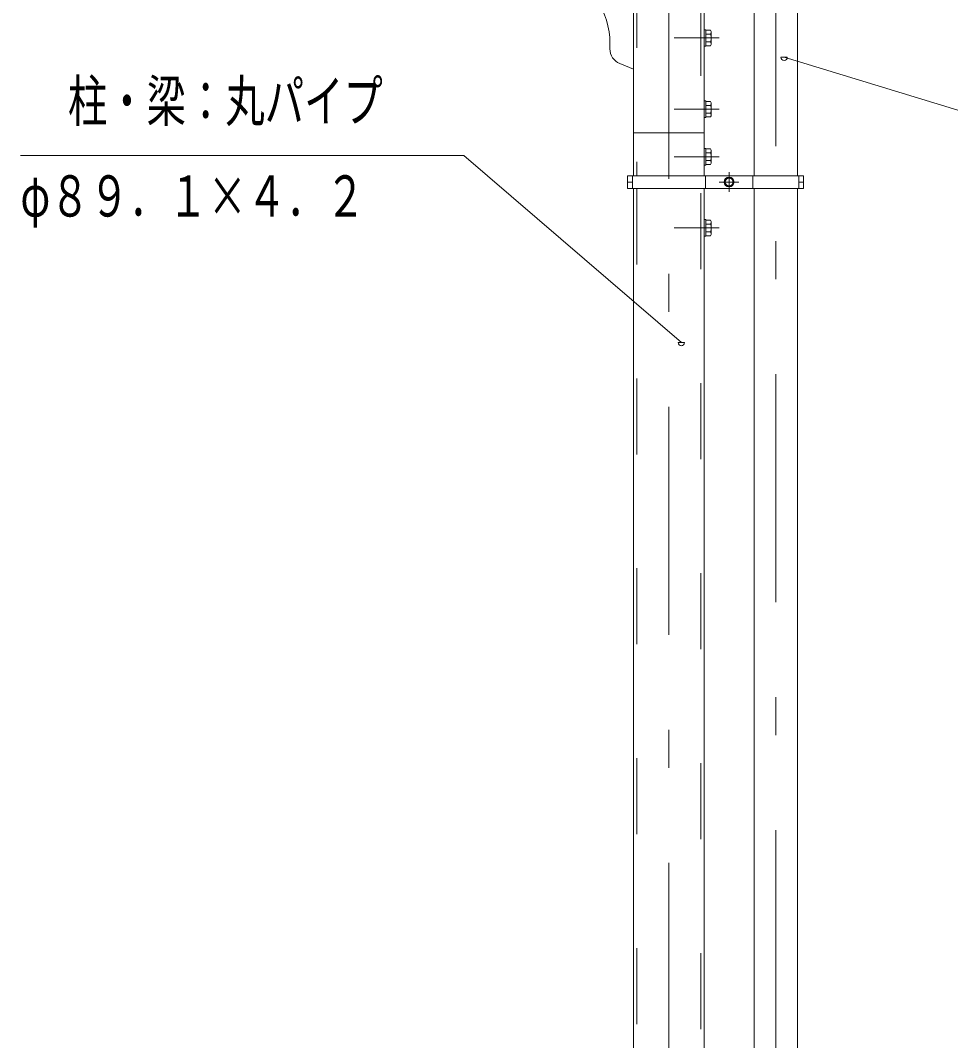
# Model space of a CAD drawing. Units: millimetres, scale not verified. Extents: x -25414 to 25419, y -10500 to 10500.
# Drawn here: x 18160 to 21098, y 3378 to 6600 of the extents above; entities that cross this region are included whole.
import ezdxf
from ezdxf.enums import TextEntityAlignment as Align

# ---------------------------------------------------------------- set-up
doc = ezdxf.new("R2010")
doc.units = ezdxf.units.MM
doc.header["$LTSCALE"] = 60
doc.linetypes.add('USER2', pattern=[10, 4, -6])
doc.linetypes.add('USER3', pattern=[24, 12, -5, 2, -5])
for name, color, linetype, lineweight in [('0-6_2-02BOLD', 7, 'Continuous', 18), ('0-7_2-12HIDDEN', 3, 'USER2', 18), ('0-8_2-22CENTER', 3, 'USER3', 18), ('0-A_2-52DIM', 3, 'Continuous', 18)]:
    doc.layers.add(name, color=color, linetype=linetype, lineweight=lineweight)
doc.styles.add('ＭＳ ゴシック', font='')
doc.styles.get('ＭＳ ゴシック').set_extended_font_data('MS Gothic')

msp = doc.modelspace()

# ---------------------------------------------------------------- linework, layer by layer
at = {"layer": '0-6_2-02BOLD'}
for p, q in [((20476.77, 6839.93), (20476.77, 6109.93)), ((20614.27, 6839.93), (20614.27, 6109.93)), ((20096.64, 6746.38), (20096.64, 6109.93)), ((20319.39, 6649.48), (20319.39, 6109.93)), ((20324.39, 6571.18), (20319.39, 6571.18)), ((20339.63, 6569.47), (20324.39, 6569.47)), ((20339.63, 6557.2), (20324.39, 6557.2)), ((20341.89, 6565.55), (20339.63, 6569.47)), ((20341.89, 6565.55), (20341.89, 6524.3)), ((20021.64, 6527.21), (20021.64, 6510.41)), ((20339.63, 6532.66), (20324.39, 6532.66)), ((20339.63, 6520.39), (20324.39, 6520.39)), ((20341.89, 6524.3), (20339.63, 6520.39)), ((20052.9, 6464.06), (20096.64, 6446.38)), ((20324.39, 6346.18), (20319.39, 6346.18)), ((20339.63, 6344.47), (20324.39, 6344.47)), ((20339.63, 6332.2), (20324.39, 6332.2)), ((20341.89, 6340.56), (20339.63, 6344.47)), ((20341.89, 6340.56), (20341.89, 6299.3)), ((20339.63, 6307.66), (20324.39, 6307.66)), ((20339.63, 6295.39), (20324.39, 6295.39)), ((20341.89, 6299.3), (20339.63, 6295.39)), ((20096.64, 6244.93), (20319.39, 6244.93)), ((20339.63, 6194.47), (20324.39, 6194.47)), ((20341.89, 6190.55), (20339.63, 6194.47)), ((20341.89, 6149.3), (20341.89, 6190.55)), ((20339.63, 6182.2), (20324.39, 6182.2)), ((20339.63, 6157.66), (20324.39, 6157.66)), ((20324.39, 6143.68), (20319.39, 6143.68)), ((20077.4, 6109.93), (20077.4, 6069.93)), ((20077.4, 6089.93), (20092.65, 6089.93)), ((20092.65, 6109.93), (20092.65, 6069.93)), ((20323.39, 6109.93), (20323.39, 6069.93)), ((20385.58, 6097.15), (20398.08, 6104.36)), ((20398.08, 6104.36), (20410.58, 6097.15)), ((20410.58, 6097.15), (20410.58, 6082.71)), ((20472.77, 6109.93), (20472.77, 6069.93)), ((20618.27, 6109.93), (20618.27, 6069.93)), ((20618.27, 6089.93), (20633.52, 6089.93)), ((20077.4, 6069.93), (20633.52, 6069.93)), ((20096.64, 6069.93), (20096.64, 1614.93)), ((20319.39, 1614.93), (20319.39, 6069.93)), ((20476.77, 6069.93), (20476.77, 1614.93)), ((20614.27, 6069.93), (20614.27, 1614.93)), ((20324.39, 5971.18), (20319.39, 5971.18)), ((20324.39, 5918.68), (20324.39, 5971.18)), ((20339.63, 5969.47), (20324.39, 5969.47)), ((20339.63, 5957.2), (20324.39, 5957.2)), ((20339.63, 5932.66), (20324.39, 5932.66)), ((20324.39, 5918.68), (20319.39, 5918.68)), ((20339.63, 5920.39), (20324.39, 5920.39)), ((20341.89, 5924.3), (20339.63, 5920.39))]:
    msp.add_line(p, q, dxfattribs=at)
for points in [[(20324.39, 6571.18), (20324.39, 6518.68), (20319.39, 6518.68)], [(20324.39, 6346.18), (20324.39, 6293.68), (20319.39, 6293.68)], [(20324.39, 6143.68), (20324.39, 6196.18), (20319.39, 6196.18)], [(20341.89, 6149.3), (20339.63, 6145.39), (20324.39, 6145.39)], [(20077.4, 6109.93), (20633.52, 6109.93), (20633.52, 6069.93)], [(20385.58, 6097.15), (20385.58, 6082.71), (20398.09, 6075.5), (20410.58, 6082.71)], [(20341.89, 5924.3), (20341.89, 5965.56), (20339.63, 5969.47)]]:
    msp.add_lwpolyline(points, dxfattribs=at)
for radius in [15.62, 12.25]:
    msp.add_circle((20398.08, 6089.93), radius, dxfattribs=at)
for centre, radius, start, end in [((19771.64, 6527.21), 250, 0, 67.98738), ((20332.43, 6563.33), 9.46, 319.57169, 0), ((20307.44, 6544.93), 34.45, 339.1357, 20.8643), ((20071.64, 6510.41), 50, 180, 247.98738), ((20332.43, 6526.52), 9.46, 0, 40.43115), ((20332.43, 6338.34), 9.46, 319.57169, 0), ((20307.44, 6319.93), 34.45, 339.1357, 20.8643), ((20332.43, 6301.53), 9.46, 0, 40.43115), ((20332.43, 6188.33), 9.46, 319.56883, 0), ((20307.44, 6169.93), 34.45, 339.13568, 20.86429), ((20332.43, 6151.52), 9.46, 0, 40.4283), ((20332.43, 5963.33), 9.46, 319.56883, 0), ((20307.44, 5944.93), 34.45, 339.13568, 20.86429), ((20332.43, 5926.53), 9.46, 0, 40.4283)]:
    msp.add_arc(centre, radius, start, end, dxfattribs=at)
at = {"layer": '0-7_2-12HIDDEN'}
for p, q in [((20107.14, 6753.33), (20107.14, 6109.93)), ((20308.89, 6665.66), (20308.89, 6109.93)), ((20107.14, 6069.93), (20107.14, 1614.93)), ((20308.89, 1614.93), (20308.89, 6069.93))]:
    msp.add_line(p, q, dxfattribs=at)
at = {"layer": '0-8_2-22CENTER'}
for p, q in [((20545.52, 6922.98), (20545.52, 1379.52)), ((20208.02, 6819.93), (20208.02, -1305.07)), ((20366.89, 6544.93), (20224.39, 6544.93)), ((20366.89, 6319.93), (20224.39, 6319.93)), ((20366.89, 6169.93), (20224.39, 6169.93)), ((20366.83, 6089.93), (20429.33, 6089.93)), ((20398.08, 6121.18), (20398.08, 6058.68)), ((20366.89, 5944.93), (20224.39, 5944.93))]:
    msp.add_line(p, q, dxfattribs=at)
at = {"layer": '0-A_2-52DIM'}
for p, q in [((20581.89, 6484.1), (20561.89, 6484.1)), ((22308.02, 5955.51), (20571.89, 6484.1)), ((20257.3, 5582.69), (20237.3, 5582.69))]:
    msp.add_line(p, q, dxfattribs=at)
msp.add_lwpolyline([(18159.88, 6174), (19559.88, 6174), (20247.3, 5582.69)], dxfattribs=at)
for centre in [(20571.89, 6484.1), (20247.3, 5582.69)]:
    msp.add_arc(centre, 10, 180, 0, dxfattribs=at)

# ---------------------------------------------------------------- texts
at = {"layer": '0-A_2-52DIM', "color": 7, "style": 'ＭＳ ゴシック', "width": 0.7}
for s, p in [('柱・梁：丸パイプ', (18309.88, 6241.77)), ('φ８９．１×４．２', (18159.88, 5941.77))]:
    msp.add_text(s, height=130.2, dxfattribs=at).set_placement(p, align=Align.BOTTOM_LEFT)

doc.saveas('drawing.dxf')
